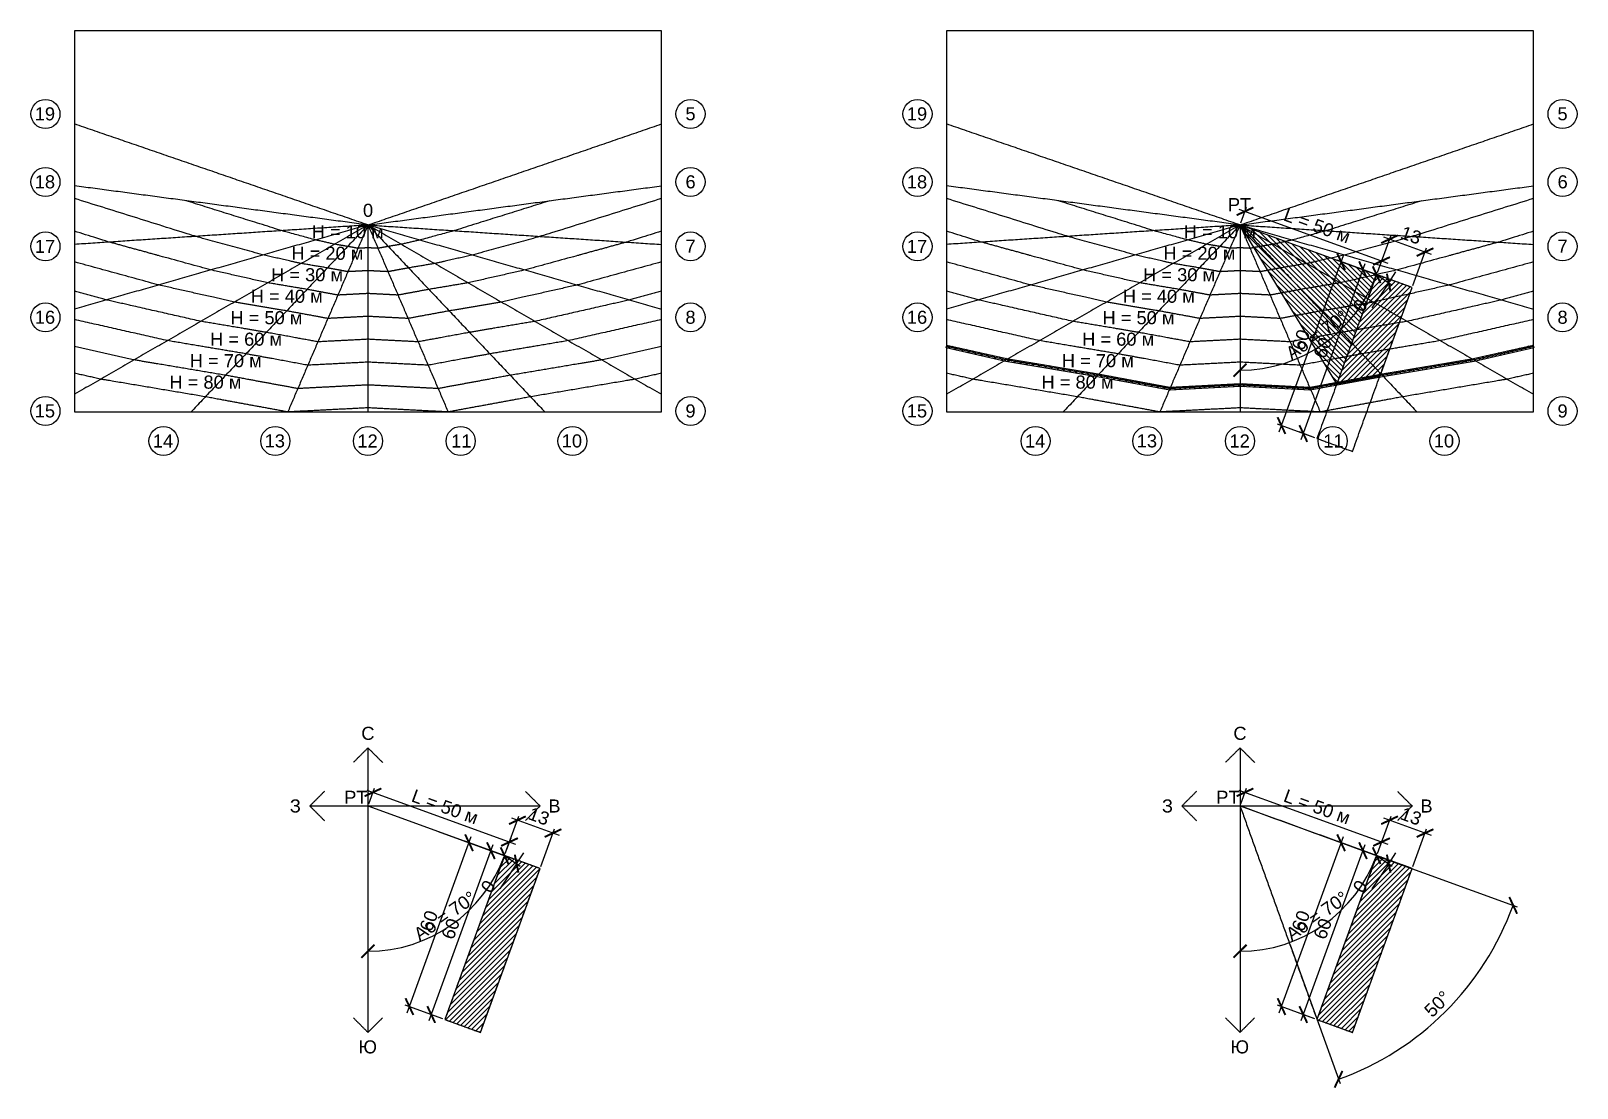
# Model space of a CAD drawing. Header units: metres. Extents: x -116 to 1000, y -497 to 102.
# Drawn here: x -116 to 416, y -497 to -133 of the extents above; entities that cross this region are included whole.
import ezdxf

# ---------------------------------------------------------------- set-up
doc = ezdxf.new("R2010")
doc.units = ezdxf.units.M
doc.layers.add('178', color=7, linetype='Continuous', true_color=0x000000)
doc.styles.add('Meters Architectural', font='arial.ttf')
doc.dimstyles.new('Meters Architectural', dxfattribs={"dimscale": 1.5, "dimtxt": 3, "dimasz": 3, "dimexe": 1, "dimexo": 0.5, "dimgap": 1, "dimtad": 1, "dimtoh": 1, "dimdec": 0, "dimzin": 1, "dimdsep": 46, "dimtxsty": 'Meters Architectural', "dimblk": 'ARCHTICK', "dimcen": 3, "dimdle": 1.5, "dimadec": 0, "dimazin": 1, "dimtfac": 1, "dimtdec": 4, "dimtix": 1, "dimtofl": 0, "dimtmove": 1, "dimatfit": 3, "dimldrblk": 'OPEN90', "dimfxl": 1, "dimtolj": 1, "dimtzin": 1, "dimarcsym": 0})
pattern_1 = [(45, (-9e-14, 2e-13), (-0.8838835, 0.8838835), [])]

# ---------------------------------------------------------------- blocks, each defined once
blk = doc.blocks.new('_ArchTick')
at = {"color": 0, "linetype": 'ByBlock', "const_width": 0.15}
blk.add_lwpolyline([(-0.5, -0.5), (0.5, 0.5)], dxfattribs=at)
blk = doc.blocks.new('*D3')
at = {"layer": '178', "color": 0, "lineweight": -2}
for p, q in [((-0.4, -394.53), (50.81, -413.17)), ((0.26, -399.3), (2.22, -393.89)), ((47.24, -416.4), (49.21, -410.99))]:
    blk.add_line(p, q, dxfattribs=at)
at = {"layer": 'Defpoints', "color": 0}
for p in [(0, -400), (48.69, -412.4), (46.98, -417.1)]:
    blk.add_point(p, dxfattribs=at)
at = {"layer": '178', "color": 0, "lineweight": -2, "xscale": 4.5, "yscale": 4.5, "zscale": 4.5}
for p, rotation in [((1.71, -395.3), 160), ((48.69, -412.4), 340)]:
    blk.add_blockref('_ArchTick', p, dxfattribs=dict(at, rotation=rotation))
at = {"layer": '178', "color": 0, "insert": (26.5, -400.28), "char_height": 4.5, "attachment_point": 5, "rotation": 340, "style": 'Meters Architectural'}
blk.add_mtext('\\A1;L = 50 м', dxfattribs=at)
blk = doc.blocks.new('*D4')
at = {"layer": '178', "color": 0, "lineweight": -2}
for p, q in [((299.6, -194.53), (350.81, -213.17)), ((300.26, -199.3), (302.22, -193.89)), ((347.24, -216.4), (349.21, -210.99))]:
    blk.add_line(p, q, dxfattribs=at)
at = {"layer": 'Defpoints', "color": 0}
for p in [(300, -200), (348.69, -212.4), (346.98, -217.1)]:
    blk.add_point(p, dxfattribs=at)
at = {"layer": '178', "color": 0, "lineweight": -2, "xscale": 4.5, "yscale": 4.5, "zscale": 4.5}
for p, rotation in [((301.71, -195.3), 160), ((348.69, -212.4), 340)]:
    blk.add_blockref('_ArchTick', p, dxfattribs=dict(at, rotation=rotation))
at = {"layer": '178', "color": 0, "insert": (326.5, -200.28), "char_height": 4.5, "attachment_point": 5, "rotation": 340, "style": 'Meters Architectural'}
blk.add_mtext('\\A1;L = 50 м', dxfattribs=at)
blk = doc.blocks.new('*D5')
at = {"layer": '178', "color": 0, "lineweight": -2}
for p, q in [((299.6, -394.53), (350.81, -413.17)), ((300.26, -399.3), (302.22, -393.89)), ((347.24, -416.4), (349.21, -410.99))]:
    blk.add_line(p, q, dxfattribs=at)
at = {"layer": 'Defpoints', "color": 0}
for p in [(300, -400), (348.69, -412.4), (346.98, -417.1)]:
    blk.add_point(p, dxfattribs=at)
at = {"layer": '178', "color": 0, "lineweight": -2, "xscale": 4.5, "yscale": 4.5, "zscale": 4.5}
for p, rotation in [((301.71, -395.3), 160), ((348.69, -412.4), 340)]:
    blk.add_blockref('_ArchTick', p, dxfattribs=dict(at, rotation=rotation))
at = {"layer": '178', "color": 0, "insert": (326.5, -400.28), "char_height": 4.5, "attachment_point": 5, "rotation": 340, "style": 'Meters Architectural'}
blk.add_mtext('\\A1;L = 50 м', dxfattribs=at)
blk = doc.blocks.new('*D6')
at = {"layer": '178', "color": 0, "lineweight": -2}
for p, q in [((21, -473.89), (43.06, -413.28)), ((46.28, -416.84), (40.88, -414.88)), ((25.76, -473.23), (20.36, -471.26))]:
    blk.add_line(p, q, dxfattribs=at)
at = {"layer": 'Defpoints', "color": 0}
for p in [(42.29, -415.39), (46.98, -417.1), (26.46, -473.48)]:
    blk.add_point(p, dxfattribs=at)
at = {"layer": '178', "color": 0, "lineweight": -2, "xscale": 4.5, "yscale": 4.5, "zscale": 4.5}
for p, rotation in [((42.29, -415.39), 70), ((21.76, -471.77), 250)]:
    blk.add_blockref('_ArchTick', p, dxfattribs=dict(at, rotation=rotation))
at = {"layer": '178', "color": 0, "insert": (28.46, -442.28), "char_height": 4.5, "attachment_point": 5, "rotation": 70, "style": 'Meters Architectural'}
blk.add_mtext('\\A1;60', dxfattribs=at)
blk = doc.blocks.new('*D7')
at = {"layer": '178', "color": 0, "lineweight": -2}
for p, q in [((51.14, -419.87), (45.36, -428.55)), ((47.61, -417.52), (52.39, -420.71)), ((47.61, -417.52), (52.39, -420.71)), ((51.14, -419.87), (53.64, -416.13))]:
    blk.add_line(p, q, dxfattribs=at)
at = {"layer": 'Defpoints', "color": 0}
for p in [(46.98, -417.1), (46.98, -417.1), (51.14, -419.87)]:
    blk.add_point(p, dxfattribs=at)
at = {"layer": '178', "color": 0, "lineweight": -2, "xscale": 4.5, "yscale": 4.5, "zscale": 4.5}
for rotation in [236.3099324740203, 56.30993247402022]:
    blk.add_blockref('_ArchTick', (51.14, -419.87), dxfattribs=dict(at, rotation=rotation))
at = {"layer": '178', "color": 0, "insert": (41.35, -427.72), "char_height": 4.5, "attachment_point": 5, "rotation": 56.3099, "style": 'Meters Architectural'}
blk.add_mtext('\\A1;0', dxfattribs=at)
blk = doc.blocks.new('*D8')
at = {"layer": '178', "color": 0, "lineweight": -2}
for p, q in [((13.48, -471.15), (35.54, -410.54)), ((46.28, -416.84), (33.36, -412.14)), ((25.76, -473.23), (12.84, -468.52))]:
    blk.add_line(p, q, dxfattribs=at)
at = {"layer": 'Defpoints', "color": 0}
for p in [(34.77, -412.65), (46.98, -417.1), (26.46, -473.48)]:
    blk.add_point(p, dxfattribs=at)
at = {"layer": '178', "color": 0, "lineweight": -2, "xscale": 4.5, "yscale": 4.5, "zscale": 4.5}
for p, rotation in [((34.77, -412.65), 70), ((14.25, -469.04), 250)]:
    blk.add_blockref('_ArchTick', p, dxfattribs=dict(at, rotation=rotation))
at = {"layer": '178', "color": 0, "insert": (20.94, -439.55), "char_height": 4.5, "attachment_point": 5, "rotation": 70, "style": 'Meters Architectural'}
blk.add_mtext('\\A1;60', dxfattribs=at)
blk = doc.blocks.new('*D9')
at = {"layer": '178', "color": 0, "lineweight": -2}
for p, q in [((47.24, -416.4), (51.94, -403.48)), ((49.32, -404.12), (65.76, -410.1)), ((59.46, -420.84), (64.16, -407.92))]:
    blk.add_line(p, q, dxfattribs=at)
at = {"layer": 'Defpoints', "color": 0}
for p in [(63.65, -409.33), (46.98, -417.1), (59.2, -421.55)]:
    blk.add_point(p, dxfattribs=at)
at = {"layer": '178', "color": 0, "lineweight": -2, "xscale": 4.5, "yscale": 4.5, "zscale": 4.5}
for p, rotation in [((51.43, -404.89), 160), ((63.65, -409.33), 340)]:
    blk.add_blockref('_ArchTick', p, dxfattribs=dict(at, rotation=rotation))
at = {"layer": '178', "color": 0, "insert": (58.84, -403.54), "char_height": 4.5, "attachment_point": 5, "rotation": 340, "style": 'Meters Architectural'}
blk.add_mtext('\\A1;13', dxfattribs=at)
blk = doc.blocks.new('*D10')
at = {"layer": '178', "color": 0, "lineweight": -2}
for p, q in [((321, -273.89), (343.06, -213.28)), ((346.28, -216.84), (340.88, -214.88)), ((325.76, -273.23), (320.36, -271.26))]:
    blk.add_line(p, q, dxfattribs=at)
at = {"layer": 'Defpoints', "color": 0}
for p in [(342.29, -215.39), (346.98, -217.1), (326.46, -273.48)]:
    blk.add_point(p, dxfattribs=at)
at = {"layer": '178', "color": 0, "lineweight": -2, "xscale": 4.5, "yscale": 4.5, "zscale": 4.5}
for p, rotation in [((342.29, -215.39), 70.00000000000003), ((321.76, -271.77), 250)]:
    blk.add_blockref('_ArchTick', p, dxfattribs=dict(at, rotation=rotation))
at = {"layer": '178', "color": 0, "insert": (328.46, -242.28), "char_height": 4.5, "attachment_point": 5, "rotation": 70, "style": 'Meters Architectural'}
blk.add_mtext('\\A1;60', dxfattribs=at)
blk = doc.blocks.new('*D11')
at = {"layer": '178', "color": 0, "lineweight": -2}
for p, q in [((347.61, -217.52), (352.39, -220.71)), ((347.61, -217.52), (352.39, -220.71)), ((351.14, -219.87), (353.64, -216.13)), ((351.14, -219.87), (345.36, -228.55))]:
    blk.add_line(p, q, dxfattribs=at)
at = {"layer": 'Defpoints', "color": 0}
for p in [(346.98, -217.1), (346.98, -217.1), (351.14, -219.87)]:
    blk.add_point(p, dxfattribs=at)
at = {"layer": '178', "color": 0, "lineweight": -2, "xscale": 4.5, "yscale": 4.5, "zscale": 4.5}
for rotation in [236.3099324740203, 56.30993247402022]:
    blk.add_blockref('_ArchTick', (351.14, -219.87), dxfattribs=dict(at, rotation=rotation))
at = {"layer": '178', "color": 0, "insert": (341.35, -227.72), "char_height": 4.5, "attachment_point": 5, "rotation": 56.3099, "style": 'Meters Architectural'}
blk.add_mtext('\\A1;0', dxfattribs=at)
blk = doc.blocks.new('*D12')
at = {"layer": '178', "color": 0, "lineweight": -2}
for p, q in [((313.48, -271.15), (335.54, -210.54)), ((346.28, -216.84), (333.36, -212.14)), ((325.76, -273.23), (312.84, -268.52))]:
    blk.add_line(p, q, dxfattribs=at)
at = {"layer": 'Defpoints', "color": 0}
for p in [(334.77, -212.65), (346.98, -217.1), (326.46, -273.48)]:
    blk.add_point(p, dxfattribs=at)
at = {"layer": '178', "color": 0, "lineweight": -2, "xscale": 4.5, "yscale": 4.5, "zscale": 4.5}
for p, rotation in [((334.77, -212.65), 70.00000000000003), ((314.25, -269.04), 250)]:
    blk.add_blockref('_ArchTick', p, dxfattribs=dict(at, rotation=rotation))
at = {"layer": '178', "color": 0, "insert": (320.94, -239.55), "char_height": 4.5, "attachment_point": 5, "rotation": 70, "style": 'Meters Architectural'}
blk.add_mtext('\\A1;60', dxfattribs=at)
blk = doc.blocks.new('*D13')
at = {"layer": '178', "color": 0, "lineweight": -2}
for p, q in [((347.24, -216.4), (351.94, -203.48)), ((349.32, -204.12), (365.76, -210.1)), ((359.46, -220.84), (364.16, -207.92))]:
    blk.add_line(p, q, dxfattribs=at)
at = {"layer": 'Defpoints', "color": 0}
for p in [(363.65, -209.33), (346.98, -217.1), (359.2, -221.55)]:
    blk.add_point(p, dxfattribs=at)
at = {"layer": '178', "color": 0, "lineweight": -2, "xscale": 4.5, "yscale": 4.5, "zscale": 4.5}
for p, rotation in [((351.43, -204.89), 159.9999999999999), ((363.65, -209.33), 340)]:
    blk.add_blockref('_ArchTick', p, dxfattribs=dict(at, rotation=rotation))
at = {"layer": '178', "color": 0, "insert": (358.84, -203.54), "char_height": 4.5, "attachment_point": 5, "rotation": 340, "style": 'Meters Architectural'}
blk.add_mtext('\\A1;13', dxfattribs=at)
blk = doc.blocks.new('*D14')
at = {"layer": '178', "color": 0, "lineweight": -2}
for p, q in [((347.69, -417.36), (395.38, -434.72)), ((317.2, -447.75), (334.39, -495.5))]:
    blk.add_line(p, q, dxfattribs=at)
blk.add_arc((300, -400), 100, 289.8056, 340, dxfattribs=at)
at = {"layer": 'Defpoints', "color": 0}
for p in [(300, -400), (300, -400), (346.98, -417.1), (316.94, -447.04), (359.53, -480.35)]:
    blk.add_point(p, dxfattribs=at)
at = {"layer": '178', "color": 0, "lineweight": -2, "xscale": 4.5, "yscale": 4.5, "zscale": 4.5}
for p, rotation in [((393.97, -434.2), 69.99999999999997), ((333.88, -494.08), 199.8055710922652)]:
    blk.add_blockref('_ArchTick', p, dxfattribs=dict(at, rotation=rotation))
at = {"layer": '178', "color": 0, "insert": (367.91, -468.14), "char_height": 4.5, "attachment_point": 5, "rotation": 44.9028, "style": 'Meters Architectural'}
blk.add_mtext('\\A1;50%%d', dxfattribs=at)
blk = doc.blocks.new('_Open90')
at = {"color": 0, "linetype": 'ByBlock', "lineweight": -2}
for p, q in [((0, 0), (-1, 0)), ((-0.5, 0.5), (0, 0)), ((0, 0), (-0.5, -0.5))]:
    blk.add_line(p, q, dxfattribs=at)
blk = doc.blocks.new('*D15')
at = {"layer": '178', "color": 0, "lineweight": -2}
for p, q in [((321, -473.89), (343.06, -413.28)), ((346.28, -416.84), (340.88, -414.88)), ((325.76, -473.23), (320.36, -471.26))]:
    blk.add_line(p, q, dxfattribs=at)
at = {"layer": 'Defpoints', "color": 0}
for p in [(342.29, -415.39), (346.98, -417.1), (326.46, -473.48)]:
    blk.add_point(p, dxfattribs=at)
at = {"layer": '178', "color": 0, "lineweight": -2, "xscale": 4.5, "yscale": 4.5, "zscale": 4.5}
for p, rotation in [((342.29, -415.39), 70.00000000000003), ((321.76, -471.77), 250)]:
    blk.add_blockref('_ArchTick', p, dxfattribs=dict(at, rotation=rotation))
at = {"layer": '178', "color": 0, "insert": (328.46, -442.28), "char_height": 4.5, "attachment_point": 5, "rotation": 70, "style": 'Meters Architectural'}
blk.add_mtext('\\A1;60', dxfattribs=at)
blk = doc.blocks.new('*D16')
at = {"layer": '178', "color": 0, "lineweight": -2}
for p, q in [((351.14, -419.87), (345.36, -428.55)), ((347.61, -417.52), (352.39, -420.71)), ((347.61, -417.52), (352.39, -420.71)), ((351.14, -419.87), (353.64, -416.13))]:
    blk.add_line(p, q, dxfattribs=at)
at = {"layer": 'Defpoints', "color": 0}
for p in [(346.98, -417.1), (346.98, -417.1), (351.14, -419.87)]:
    blk.add_point(p, dxfattribs=at)
at = {"layer": '178', "color": 0, "lineweight": -2, "xscale": 4.5, "yscale": 4.5, "zscale": 4.5}
for rotation in [236.3099324740203, 56.30993247402022]:
    blk.add_blockref('_ArchTick', (351.14, -419.87), dxfattribs=dict(at, rotation=rotation))
at = {"layer": '178', "color": 0, "insert": (341.35, -427.72), "char_height": 4.5, "attachment_point": 5, "rotation": 56.3099, "style": 'Meters Architectural'}
blk.add_mtext('\\A1;0', dxfattribs=at)
blk = doc.blocks.new('*D17')
at = {"layer": '178', "color": 0, "lineweight": -2}
for p, q in [((313.48, -471.15), (335.54, -410.54)), ((346.28, -416.84), (333.36, -412.14)), ((325.76, -473.23), (312.84, -468.52))]:
    blk.add_line(p, q, dxfattribs=at)
at = {"layer": 'Defpoints', "color": 0}
for p in [(334.77, -412.65), (346.98, -417.1), (326.46, -473.48)]:
    blk.add_point(p, dxfattribs=at)
at = {"layer": '178', "color": 0, "lineweight": -2, "xscale": 4.5, "yscale": 4.5, "zscale": 4.5}
for p, rotation in [((334.77, -412.65), 70.00000000000003), ((314.25, -469.04), 250)]:
    blk.add_blockref('_ArchTick', p, dxfattribs=dict(at, rotation=rotation))
at = {"layer": '178', "color": 0, "insert": (320.94, -439.55), "char_height": 4.5, "attachment_point": 5, "rotation": 70, "style": 'Meters Architectural'}
blk.add_mtext('\\A1;60', dxfattribs=at)
blk = doc.blocks.new('*D18')
at = {"layer": '178', "color": 0, "lineweight": -2}
for p, q in [((347.24, -416.4), (351.94, -403.48)), ((349.32, -404.12), (365.76, -410.1)), ((359.46, -420.84), (364.16, -407.92))]:
    blk.add_line(p, q, dxfattribs=at)
at = {"layer": 'Defpoints', "color": 0}
for p in [(363.65, -409.33), (346.98, -417.1), (359.2, -421.55)]:
    blk.add_point(p, dxfattribs=at)
at = {"layer": '178', "color": 0, "lineweight": -2, "xscale": 4.5, "yscale": 4.5, "zscale": 4.5}
for p, rotation in [((351.43, -404.89), 159.9999999999999), ((363.65, -409.33), 340)]:
    blk.add_blockref('_ArchTick', p, dxfattribs=dict(at, rotation=rotation))
at = {"layer": '178', "color": 0, "insert": (358.84, -403.54), "char_height": 4.5, "attachment_point": 5, "rotation": 340, "style": 'Meters Architectural'}
blk.add_mtext('\\A1;13', dxfattribs=at)
blk = doc.blocks.new('*D21')
at = {"layer": '178', "color": 0, "lineweight": -2}
for p, q in [((24.2, -408.81), (48.39, -417.61)), ((0, -425.75), (0, -451.5))]:
    blk.add_line(p, q, dxfattribs=at)
blk.add_arc((0, -400), 50, 270, 340, dxfattribs=at)
at = {"layer": 'Defpoints', "color": 0}
for p in [(0, -400), (0, -400), (23.49, -408.55), (0, -425), (19.8, -445.91)]:
    blk.add_point(p, dxfattribs=at)
at = {"layer": '178', "color": 0, "lineweight": -2, "xscale": 4.5, "yscale": 4.5, "zscale": 4.5}
for p, rotation in [((46.98, -417.1), 70.0000000000001), ((0, -450), 180)]:
    blk.add_blockref('_ArchTick', p, dxfattribs=dict(at, rotation=rotation))
at = {"layer": '178', "color": 0, "insert": (26.5, -437.85), "char_height": 4.5, "attachment_point": 5, "rotation": 35, "style": 'Meters Architectural'}
blk.add_mtext('Aо = 70°', dxfattribs=at)
blk = doc.blocks.new('*D22')
at = {"layer": '178', "color": 0, "lineweight": -2}
for p, q in [((324.2, -208.81), (348.39, -217.61)), ((300, -225.75), (300, -251.5))]:
    blk.add_line(p, q, dxfattribs=at)
blk.add_arc((300, -200), 50, 270, 340, dxfattribs=at)
at = {"layer": 'Defpoints', "color": 0}
for p in [(300, -200), (300, -200), (323.49, -208.55), (300, -225), (319.8, -245.91)]:
    blk.add_point(p, dxfattribs=at)
at = {"layer": '178', "color": 0, "lineweight": -2, "xscale": 4.5, "yscale": 4.5, "zscale": 4.5}
for p, rotation in [((346.98, -217.1), 69.99999999999997), ((300, -250), 180)]:
    blk.add_blockref('_ArchTick', p, dxfattribs=dict(at, rotation=rotation))
at = {"layer": '178', "color": 0, "insert": (326.5, -237.85), "char_height": 4.5, "attachment_point": 5, "rotation": 35, "style": 'Meters Architectural'}
blk.add_mtext('Aо = 70°', dxfattribs=at)
blk = doc.blocks.new('*D23')
at = {"layer": '178', "color": 0, "lineweight": -2}
for p, q in [((324.2, -408.81), (348.39, -417.61)), ((300, -425.75), (300, -451.5))]:
    blk.add_line(p, q, dxfattribs=at)
blk.add_arc((300, -400), 50, 270, 340, dxfattribs=at)
at = {"layer": 'Defpoints', "color": 0}
for p in [(300, -400), (300, -400), (323.49, -408.55), (300, -425), (319.8, -445.91)]:
    blk.add_point(p, dxfattribs=at)
at = {"layer": '178', "color": 0, "lineweight": -2, "xscale": 4.5, "yscale": 4.5, "zscale": 4.5}
for p, rotation in [((346.98, -417.1), 70.0000000000001), ((300, -450), 180)]:
    blk.add_blockref('_ArchTick', p, dxfattribs=dict(at, rotation=rotation))
at = {"layer": '178', "color": 0, "insert": (326.5, -437.85), "char_height": 4.5, "attachment_point": 5, "rotation": 35, "style": 'Meters Architectural'}
blk.add_mtext('Aо = 70°', dxfattribs=at)

msp = doc.modelspace()

# ---------------------------------------------------------------- hatches: boundary and pattern name
at = {"layer": '178', "true_color": 0xff6b6b, "extrusion": (0, 0, -1)}
h = msp.add_hatch(dxfattribs=at)
h.set_pattern_fill('Hatch1', color=11, scale=10, angle=45, style=0, pattern_type=2)
h.set_pattern_definition([(45, (1e-14, 0), (-0.8838835, 0.8838835), [])])
h.paths.add_polyline_path([(-300, -200), (-346.98, -217.1), (-333.32, -254.63)], flags=0)
at = {"layer": '178', "true_color": 0xd671f5}
h = msp.add_hatch(dxfattribs=at)
h.set_pattern_fill('Hatch1', color=201, scale=10, angle=45, style=0, pattern_type=2)
h.set_pattern_definition([(45, (0, -3e-14), (-0.8838835, 0.8838835), [])])
h.paths.add_polyline_path([(359.2, -221.55), (346.98, -217.1), (333.32, -254.63), (348.15, -251.9)], flags=0)
at = {"layer": '178', "true_color": 0xd671f5, "extrusion": (0, 0, -1)}
h = msp.add_hatch(dxfattribs=at)
h.set_pattern_fill('Hatch1', color=201, scale=10, angle=45, style=0, pattern_type=2)
h.set_pattern_definition([(45, (7e-15, 0), (-0.8838835, 0.8838835), [])])
h.paths.add_polyline_path([(-401.06, -242.3), (-380.54, -246.94), (-349.03, -252.25), (-324.17, -256.83), (-300, -255.59), (-275.83, -256.83), (-250.97, -252.25), (-219.46, -246.94), (-198.94, -242.3), (-199.16, -241.32), (-219.65, -245.96), (-251.14, -251.26), (-275.89, -255.82), (-300, -254.58), (-324.11, -255.82), (-348.86, -251.26), (-380.35, -245.96), (-400.84, -241.32)], flags=0)
at = {"layer": '178', "true_color": 0xd671f5}
h = msp.add_hatch(dxfattribs=at)
h.set_pattern_fill('Hatch1', color=201, scale=10, angle=45, style=0, pattern_type=2)
h.set_pattern_definition(pattern_1)
h.paths.add_polyline_path([(46.98, -417.1), (26.46, -473.48), (38.68, -477.93), (59.2, -421.55)], flags=0)
h = msp.add_hatch(dxfattribs=at)
h.set_pattern_fill('Hatch1', color=201, scale=10, angle=45, style=0, pattern_type=2)
h.set_pattern_definition(pattern_1)
h.paths.add_polyline_path([(346.98, -417.1), (326.46, -473.48), (338.68, -477.93), (359.2, -421.55)], flags=0)

# ---------------------------------------------------------------- linework, layer by layer
at = {"layer": '178'}
for p, q in [((300, -200), (346.98, -217.1)), ((0, -380), (0, -477.93)), ((300, -380), (300, -477.93)), ((-20, -400), (59.2, -400)), ((0, -400), (46.98, -417.1)), ((280, -400), (359.2, -400)), ((300, -400), (346.98, -417.1))]:
    msp.add_line(p, q, dxfattribs=at)
for points in [[(-100.95, -264.37), (100.95, -264.37), (100.95, -133.2), (-100.95, -133.2)], [(199.05, -264.37), (400.95, -264.37), (400.95, -133.2), (199.05, -133.2)], [(300, -200), (346.98, -217.1), (333.32, -254.63)], [(359.2, -221.55), (346.98, -217.1), (333.32, -254.63), (348.15, -251.9)], [(401.06, -242.3), (380.54, -246.94), (349.03, -252.25), (324.17, -256.83), (300, -255.59), (275.83, -256.83), (250.97, -252.25), (219.46, -246.94), (198.94, -242.3), (199.16, -241.32), (219.65, -245.96), (251.14, -251.26), (275.89, -255.82), (300, -254.58), (324.11, -255.82), (348.86, -251.26), (380.35, -245.96), (400.84, -241.32)], [(46.98, -417.1), (26.46, -473.48), (38.68, -477.93), (59.2, -421.55)], [(346.98, -417.1), (326.46, -473.48), (338.68, -477.93), (359.2, -421.55)]]:
    msp.add_lwpolyline(points, close=True, dxfattribs=at)
for centre in [(-110.95, -161.8), (110.95, -161.8), (189.05, -161.8), (410.95, -161.8), (-110.95, -185.2), (110.95, -185.2), (189.05, -185.2), (410.95, -185.2), (-110.95, -207.37), (110.95, -207.37), (189.05, -207.37), (410.95, -207.37), (-110.95, -231.81), (110.95, -231.81), (189.05, -231.81), (410.95, -231.81), (-110.95, -264.05), (110.95, -264.05), (189.05, -264.05), (410.95, -264.05), (-70.33, -274.37), (-31.88, -274.37), (0, -274.37), (31.88, -274.37), (70.33, -274.37), (229.67, -274.37), (268.12, -274.37), (300, -274.37), (331.88, -274.37), (370.33, -274.37)]:
    msp.add_circle(centre, 5, dxfattribs=at)
for points in [[(0, -200), (-50.47, -182.62), (-100.95, -165.24)], [(0, -200), (50.47, -182.62), (100.95, -165.24)], [(300, -200), (249.53, -182.62), (199.05, -165.24)], [(300, -200), (350.47, -182.62), (400.95, -165.24)], [(0, -200), (-50.47, -193.27), (-100.95, -186.53)], [(0, -200), (50.47, -193.27), (100.95, -186.53)], [(300, -200), (249.53, -193.27), (199.05, -186.53)], [(300, -200), (350.47, -193.27), (400.95, -186.53)], [(0, -200), (-50.47, -203.35), (-100.95, -206.7)], [(0, -200), (-50.47, -214.47), (-100.95, -228.95)], [(0, -200), (-50.47, -229.14), (-100.95, -258.28)], [(0, -200), (-30.44, -232.19), (-60.87, -264.37)], [(0, -200), (-13.79, -232.19), (-27.59, -264.37)], [(0, -200), (0, -232.19), (0, -264.37)], [(0, -200), (13.79, -232.19), (27.59, -264.37)], [(0, -200), (30.44, -232.19), (60.87, -264.37)], [(0, -200), (50.47, -229.14), (100.95, -258.28)], [(0, -200), (50.47, -214.47), (100.95, -228.95)], [(0, -200), (50.47, -203.35), (100.95, -206.7)], [(300, -200), (249.53, -203.35), (199.05, -206.7)], [(300, -200), (249.53, -214.47), (199.05, -228.95)], [(300, -200), (249.53, -229.14), (199.05, -258.28)], [(300, -200), (269.56, -232.19), (239.13, -264.37)], [(300, -200), (286.21, -232.19), (272.41, -264.37)], [(300, -200), (300, -232.19), (300, -264.37)], [(300, -200), (313.79, -232.19), (327.59, -264.37)], [(300, -200), (330.44, -232.19), (360.87, -264.37)], [(300, -200), (350.47, -229.14), (400.95, -258.28)], [(300, -200), (350.47, -214.47), (400.95, -228.95)], [(300, -200), (350.47, -203.35), (400.95, -206.7)], [(346.98, -217.1), (336.72, -245.29), (326.46, -273.48)], [(359.2, -221.55), (353.09, -219.32), (346.98, -217.1)], [(338.68, -277.93), (348.94, -249.74), (359.2, -221.55)], [(326.46, -273.48), (332.57, -275.71), (338.68, -277.93)], [(0, -380), (-2.5, -382.5), (-5, -385)], [(0, -380), (2.5, -382.5), (5, -385)], [(300, -380), (297.5, -382.5), (295, -385)], [(300, -380), (302.5, -382.5), (305, -385)], [(-15, -395), (-17.5, -397.5), (-20, -400)], [(54.2, -395), (56.7, -397.5), (59.2, -400)], [(285, -395), (282.5, -397.5), (280, -400)], [(354.2, -395), (356.7, -397.5), (359.2, -400)], [(-20, -400), (-17.5, -402.5), (-15, -405)], [(59.2, -400), (56.7, -402.5), (54.2, -405)], [(280, -400), (282.5, -402.5), (285, -405)], [(300, -400), (313.23, -436.74), (326.46, -473.48)], [(359.2, -421.55), (329.6, -410.77), (300, -400)], [(359.2, -400), (356.7, -402.5), (354.2, -405)], [(46.98, -417.1), (36.72, -445.29), (26.46, -473.48)], [(59.2, -421.55), (53.09, -419.32), (46.98, -417.1)], [(346.98, -417.1), (336.72, -445.29), (326.46, -473.48)], [(359.2, -421.55), (353.09, -419.32), (346.98, -417.1)], [(38.68, -477.93), (48.94, -449.74), (59.2, -421.55)], [(338.68, -477.93), (348.94, -449.74), (359.2, -421.55)], [(-5, -472.93), (-2.5, -475.43), (0, -477.93)], [(5, -472.93), (2.5, -475.43), (0, -477.93)], [(295, -472.93), (297.5, -475.43), (300, -477.93)], [(305, -472.93), (302.5, -475.43), (300, -477.93)], [(26.46, -473.48), (32.57, -475.71), (38.68, -477.93)], [(326.46, -473.48), (332.57, -475.71), (338.68, -477.93)]]:
    msp.add_open_spline(points, degree=2, dxfattribs=at)
for points, knots in [([(100.95, -190.89), (80.12, -197.41), (59.3, -203.94), (47.65, -207.13), (36.01, -210.32), (29.5, -211.8), (22.99, -213.27), (18.48, -214.03), (13.98, -214.79), (10.44, -215.44), (6.9, -216.09), (3.45, -215.92), (0, -215.74), (-3.45, -215.92), (-6.9, -216.09), (-10.44, -215.44), (-13.98, -214.79), (-18.48, -214.03), (-22.99, -213.27), (-29.5, -211.8), (-36.01, -210.32), (-47.65, -207.13), (-59.3, -203.94), (-80.12, -197.41), (-100.95, -190.89)], [0.367704, 0.367704, 0.367704, 1, 1, 2, 2, 3, 3, 4, 4, 5, 5, 6, 6, 7, 7, 8, 8, 9, 9, 10, 10, 11, 11, 11.632296, 11.632296, 11.632296]), ([(400.95, -190.89), (380.12, -197.41), (359.3, -203.94), (347.65, -207.13), (336.01, -210.32), (329.5, -211.8), (322.99, -213.27), (318.48, -214.03), (313.98, -214.79), (310.44, -215.44), (306.9, -216.09), (303.45, -215.92), (300, -215.74), (296.55, -215.92), (293.1, -216.09), (289.56, -215.44), (286.02, -214.79), (281.52, -214.03), (277.01, -213.27), (270.5, -211.8), (263.99, -210.32), (252.35, -207.13), (240.7, -203.94), (219.88, -197.41), (199.05, -190.89)], [0.367704, 0.367704, 0.367704, 1, 1, 2, 2, 3, 3, 4, 4, 5, 5, 6, 6, 7, 7, 8, 8, 9, 9, 10, 10, 11, 11, 11.632296, 11.632296, 11.632296]), ([(62.58, -191.65), (46.12, -196.81), (29.65, -201.97), (23.83, -203.57), (18, -205.16), (14.75, -205.9), (11.49, -206.64), (9.24, -207.01), (6.99, -207.39), (5.22, -207.72), (3.45, -208.05), (1.72, -207.96), (0, -207.87), (-1.72, -207.96), (-3.45, -208.05), (-5.22, -207.72), (-6.99, -207.39), (-9.24, -207.01), (-11.49, -206.64), (-14.75, -205.9), (-18, -205.16), (-23.83, -203.57), (-29.65, -201.97), (-46.12, -196.81), (-62.58, -191.65)], [0, 0, 0, 1, 1, 2, 2, 3, 3, 4, 4, 5, 5, 6, 6, 7, 7, 8, 8, 9, 9, 10, 10, 11, 11, 12, 12, 12]), ([(362.58, -191.65), (346.12, -196.81), (329.65, -201.97), (323.83, -203.57), (318, -205.16), (314.75, -205.9), (311.49, -206.64), (309.24, -207.01), (306.99, -207.39), (305.22, -207.72), (303.45, -208.05), (301.72, -207.96), (300, -207.87), (298.28, -207.96), (296.55, -208.05), (294.78, -207.72), (293.01, -207.39), (290.76, -207.01), (288.51, -206.64), (285.25, -205.9), (282, -205.16), (276.17, -203.57), (270.35, -201.97), (253.88, -196.81), (237.42, -191.65)], [0, 0, 0, 1, 1, 2, 2, 3, 3, 4, 4, 5, 5, 6, 6, 7, 7, 8, 8, 9, 9, 10, 10, 11, 11, 12, 12, 12]), ([(100.95, -202.15), (94.95, -204.03), (88.95, -205.91), (71.48, -210.7), (54.01, -215.49), (44.24, -217.7), (34.48, -219.91), (27.73, -221.04), (20.98, -222.18), (15.66, -223.16), (10.35, -224.14), (5.17, -223.87), (0, -223.61), (-5.17, -223.87), (-10.35, -224.14), (-15.66, -223.16), (-20.98, -222.18), (-27.73, -221.04), (-34.48, -219.91), (-44.24, -217.7), (-54.01, -215.49), (-71.48, -210.7), (-88.95, -205.91), (-94.95, -204.03), (-100.95, -202.15)], [0.878557, 0.878557, 0.878557, 1, 1, 2, 2, 3, 3, 4, 4, 5, 5, 6, 6, 7, 7, 8, 8, 9, 9, 10, 10, 11, 11, 11.121443, 11.121443, 11.121443]), ([(400.95, -202.15), (394.95, -204.03), (388.95, -205.91), (371.48, -210.7), (354.01, -215.49), (344.24, -217.7), (334.48, -219.91), (327.73, -221.04), (320.98, -222.18), (315.66, -223.16), (310.35, -224.14), (305.17, -223.87), (300, -223.61), (294.83, -223.87), (289.65, -224.14), (284.34, -223.16), (279.02, -222.18), (272.27, -221.04), (265.52, -219.91), (255.76, -217.7), (245.99, -215.49), (228.52, -210.7), (211.05, -205.91), (205.05, -204.03), (199.05, -202.15)], [0.878557, 0.878557, 0.878557, 1, 1, 2, 2, 3, 3, 4, 4, 5, 5, 6, 6, 7, 7, 8, 8, 9, 9, 10, 10, 11, 11, 11.121443, 11.121443, 11.121443]), ([(100.95, -212.72), (86.48, -216.68), (72.01, -220.65), (58.99, -223.59), (45.97, -226.54), (36.97, -228.06), (27.97, -229.57), (20.88, -230.88), (13.79, -232.19), (6.9, -231.83), (0, -231.48), (-6.9, -231.83), (-13.79, -232.19), (-20.88, -230.88), (-27.97, -229.57), (-36.97, -228.06), (-45.97, -226.54), (-58.99, -223.59), (-72.01, -220.65), (-86.48, -216.68), (-100.95, -212.72)], [1.378884, 1.378884, 1.378884, 2, 2, 3, 3, 4, 4, 5, 5, 6, 6, 7, 7, 8, 8, 9, 9, 10, 10, 10.621116, 10.621116, 10.621116]), ([(400.95, -212.72), (386.48, -216.68), (372.01, -220.65), (358.99, -223.59), (345.97, -226.54), (336.97, -228.06), (327.97, -229.57), (320.88, -230.88), (313.79, -232.19), (306.9, -231.83), (300, -231.48), (293.1, -231.83), (286.21, -232.19), (279.12, -230.88), (272.03, -229.57), (263.03, -228.06), (254.03, -226.54), (241.01, -223.59), (227.99, -220.65), (213.52, -216.68), (199.05, -212.72)], [1.378884, 1.378884, 1.378884, 2, 2, 3, 3, 4, 4, 5, 5, 6, 6, 7, 7, 8, 8, 9, 9, 10, 10, 10.621116, 10.621116, 10.621116]), ([(100.95, -222.81), (95.48, -224.31), (90.01, -225.81), (73.74, -229.49), (57.46, -233.18), (46.21, -235.07), (34.96, -236.97), (26.1, -238.6), (17.24, -240.23), (8.62, -239.79), (0, -239.35), (-8.62, -239.79), (-17.24, -240.23), (-26.1, -238.6), (-34.96, -236.97), (-46.21, -235.07), (-57.46, -233.18), (-73.74, -229.49), (-90.01, -225.81), (-95.48, -224.31), (-100.95, -222.81)], [1.812268, 1.812268, 1.812268, 2, 2, 3, 3, 4, 4, 5, 5, 6, 6, 7, 7, 8, 8, 9, 9, 10, 10, 10.187732, 10.187732, 10.187732]), ([(400.95, -222.81), (395.48, -224.31), (390.01, -225.81), (373.74, -229.49), (357.46, -233.18), (346.21, -235.07), (334.96, -236.97), (326.1, -238.6), (317.24, -240.23), (308.62, -239.79), (300, -239.35), (291.38, -239.79), (282.76, -240.23), (273.9, -238.6), (265.04, -236.97), (253.79, -235.07), (242.54, -233.18), (226.26, -229.49), (209.99, -225.81), (204.52, -224.31), (199.05, -222.81)], [1.812268, 1.812268, 1.812268, 2, 2, 3, 3, 4, 4, 5, 5, 6, 6, 7, 7, 8, 8, 9, 9, 10, 10, 10.187732, 10.187732, 10.187732]), ([(100.95, -232.57), (84.95, -236.19), (68.96, -239.81), (55.45, -242.09), (41.95, -244.36), (31.32, -246.32), (20.69, -248.28), (10.35, -247.75), (0, -247.22), (-10.35, -247.75), (-20.69, -248.28), (-31.32, -246.32), (-41.95, -244.36), (-55.45, -242.09), (-68.96, -239.81), (-84.95, -236.19), (-100.95, -232.57)], [2.181021, 2.181021, 2.181021, 3, 3, 4, 4, 5, 5, 6, 6, 7, 7, 8, 8, 9, 9, 9.818979, 9.818979, 9.818979]), ([(400.95, -232.57), (384.95, -236.19), (368.96, -239.81), (355.45, -242.09), (341.95, -244.36), (331.32, -246.32), (320.69, -248.28), (310.35, -247.75), (300, -247.22), (289.65, -247.75), (279.31, -248.28), (268.68, -246.32), (258.05, -244.36), (244.55, -242.09), (231.04, -239.81), (215.05, -236.19), (199.05, -232.57)], [2.181021, 2.181021, 2.181021, 3, 3, 4, 4, 5, 5, 6, 6, 7, 7, 8, 8, 9, 9, 9.818979, 9.818979, 9.818979]), ([(100.95, -241.81), (90.7, -244.13), (80.45, -246.45), (64.7, -249.1), (48.94, -251.76), (36.54, -254.04), (24.14, -256.32), (12.07, -255.7), (0, -255.08), (-12.07, -255.7), (-24.14, -256.32), (-36.54, -254.04), (-48.94, -251.76), (-64.7, -249.1), (-80.45, -246.45), (-90.7, -244.13), (-100.95, -241.81)], [2.550202, 2.550202, 2.550202, 3, 3, 4, 4, 5, 5, 6, 6, 7, 7, 8, 8, 9, 9, 9.449798, 9.449798, 9.449798]), ([(400.95, -241.81), (390.7, -244.13), (380.45, -246.45), (364.7, -249.1), (348.94, -251.76), (336.54, -254.04), (324.14, -256.32), (312.07, -255.7), (300, -255.08), (287.93, -255.7), (275.86, -256.32), (263.46, -254.04), (251.06, -251.76), (235.3, -249.1), (219.55, -246.45), (209.3, -244.13), (199.05, -241.81)], [2.550202, 2.550202, 2.550202, 3, 3, 4, 4, 5, 5, 6, 6, 7, 7, 8, 8, 9, 9, 9.449798, 9.449798, 9.449798]), ([(-27.59, -264.37), (-41.76, -261.76), (-55.93, -259.15), (-73.94, -256.12), (-91.94, -253.08), (-96.44, -252.06), (-100.95, -251.04)], [7, 7, 7, 8, 8, 9, 9, 9.172912, 9.172912, 9.172912]), ([(100.95, -251.04), (96.44, -252.06), (91.94, -253.08), (73.94, -256.12), (55.93, -259.15), (41.76, -261.76), (27.59, -264.37)], [2.827088, 2.827088, 2.827088, 3, 3, 4, 4, 5, 5, 5]), ([(272.41, -264.37), (258.24, -261.76), (244.07, -259.15), (226.06, -256.12), (208.06, -253.08), (203.56, -252.06), (199.05, -251.04)], [7, 7, 7, 8, 8, 9, 9, 9.172912, 9.172912, 9.172912]), ([(400.95, -251.04), (396.44, -252.06), (391.94, -253.08), (373.94, -256.12), (355.93, -259.15), (341.76, -261.76), (327.59, -264.37)], [2.827088, 2.827088, 2.827088, 3, 3, 4, 4, 5, 5, 5]), ([(27.59, -264.37), (13.79, -263.66), (0, -262.95), (-13.79, -263.66), (-27.59, -264.37)], [5, 5, 5, 6, 6, 7, 7, 7]), ([(327.59, -264.37), (313.79, -263.66), (300, -262.95), (286.21, -263.66), (272.41, -264.37)], [5, 5, 5, 6, 6, 7, 7, 7])]:
    msp.add_open_spline(points, degree=2, knots=knots, dxfattribs=at)

# ---------------------------------------------------------------- texts
at = {"layer": '178', "char_height": 4.5, "attachment_point": 1, "style": 'Meters Architectural'}
for s, insert, width in [('19', (-114.63, -159.5), 22.4022), ('5', (109.2, -159.46), 15.5054), ('19', (185.37, -159.5), 22.4022), ('5', (409.2, -159.46), 15.5054), ('18', (-114.63, -182.9), 22.4022), ('6', (109.23, -182.9), 15.4076), ('18', (185.37, -182.9), 22.4022), ('6', (409.23, -182.9), 15.4076), ('РТ', (295.82, -190.75), 24.7989), ('0', (-1.72, -192.7), 15.4076), ('H = 10 м', (-19.35, -200.09), 57.4728), ('H = 10 м', (280.65, -200.09), 57.4728), ('17', (-114.61, -205.12), 22.3533), ('H = 20 м', (-26.35, -207.49), 57.4728), ('7', (109.2, -205.08), 15.4076), ('17', (185.39, -205.12), 22.3533), ('H = 20 м', (273.65, -207.49), 57.4728), ('7', (409.2, -205.08), 15.4076), ('H = 30 м', (-33.34, -214.88), 57.4728), ('H = 30 м', (266.66, -214.88), 57.4728), ('H = 40 м', (-40.33, -222.28), 57.4728), ('H = 40 м', (259.67, -222.28), 57.4728), ('16', (-114.61, -229.51), 22.3533), ('H = 50 м', (-47.32, -229.67), 57.4728), ('8', (109.21, -229.51), 15.4565), ('16', (185.39, -229.51), 22.3533), ('H = 50 м', (252.68, -229.67), 57.4728), ('8', (409.21, -229.51), 15.4565), ('H = 60 м', (-54.31, -237.06), 57.4728), ('H = 60 м', (245.69, -237.06), 57.4728), ('H = 70 м', (-61.31, -244.46), 57.4728), ('H = 70 м', (238.69, -244.46), 57.4728), ('H = 80 м', (-68.3, -251.85), 57.4728), ('H = 80 м', (231.7, -251.85), 57.4728), ('15', (-114.64, -261.76), 22.4511), ('9', (109.21, -261.76), 15.4565), ('15', (185.36, -261.76), 22.4511), ('9', (409.21, -261.76), 15.4565), ('14', (-73.99, -272.12), 22.3043), ('13', (-35.54, -272.07), 22.3533), ('12', (-3.64, -272.12), 22.2554), ('11', (28.64, -272.12), 20.6413), ('10', (66.66, -272.07), 22.3533), ('14', (226.01, -272.12), 22.3043), ('13', (264.46, -272.07), 22.3533), ('12', (296.36, -272.12), 22.2554), ('11', (328.64, -272.12), 20.6413), ('10', (366.66, -272.07), 22.3533), ('С', (-2.29, -372.74), 17.5598), ('С', (297.71, -372.74), 17.5598), ('З', (-26.88, -397.74), 16.0924), ('РТ', (-8.18, -394.75), 24.7989), ('В', (62.05, -397.75), 16.7283), ('З', (273.12, -397.74), 16.0924), ('РТ', (291.82, -394.75), 24.7989), ('В', (362.05, -397.75), 16.7283), ('Ю', (-3.25, -480.67), 21.0326), ('Ю', (296.75, -480.67), 21.0326)]:
    msp.add_mtext(s, dxfattribs=dict(at, insert=insert, width=width))

# ---------------------------------------------------------------- dimensions: what is measured, and where the dimension line sits
at = {"layer": '178'}
for base, p1, p2, picture, middle in [((348.69, -212.4), (300, -200), (346.98, -217.1), '*D4', (326.5, -200.28)), ((48.69, -412.4), (0, -400), (46.98, -417.1), '*D3', (26.5, -400.28)), ((348.69, -412.4), (300, -400), (346.98, -417.1), '*D5', (326.5, -400.28))]:
    dim = msp.add_linear_dim(base=base, p1=p1, p2=p2, angle=340, text='L = 50 м', dimstyle='Meters Architectural', override={"dimscale": 1.5, "dimtxt": 3, "dimasz": 3, "dimexe": 1, "dimexo": 0.5, "dimgap": 1, "dimtad": 1, "dimtih": 0, "dimtoh": 0, "dimdec": 0, "dimlfac": 1, "dimzin": 1, "dimtxsty": 'Meters Architectural', "dimblk": 'ArchTick', "dimsah": 0, "dimcen": 3, "dimdle": 1.5, "dimazin": 1, "dimtix": 0, "dimtmove": 0, "dimtzin": 1}, dxfattribs=at)
    dim.commit()
    dim.dimension.update_dxf_attribs({"geometry": picture, "text_midpoint": middle})
for base, line1, line2, picture, middle in [((319.8, -245.91), ((300, -225), (300, -200)), ((300, -200), (323.49, -208.55)), '*D22', (326.5, -237.85)), ((19.8, -445.91), ((0, -425), (0, -400)), ((0, -400), (23.49, -408.55)), '*D21', (26.5, -437.85)), ((319.8, -445.91), ((300, -425), (300, -400)), ((300, -400), (323.49, -408.55)), '*D23', (326.5, -437.85))]:
    dim = msp.add_angular_dim_2l(base=base, line1=line1, line2=line2, text='Aо = 70°', dimstyle='Meters Architectural', override={"dimtad": 1, "dimtxsty": 'Meters Architectural', "dimblk": 'ArchTick', "dimsah": 0}, dxfattribs=at)
    dim.commit()
    dim.dimension.update_dxf_attribs({"geometry": picture, "text_midpoint": middle})
for base, p1, p2, angle, picture, middle in [((363.65, -209.33), (346.98, -217.1), (359.2, -221.55), 340, '*D13', (358.84, -203.54)), ((334.77, -212.65), (326.46, -273.48), (346.98, -217.1), 70, '*D12', (320.94, -239.55)), ((342.29, -215.39), (326.46, -273.48), (346.98, -217.1), 70, '*D10', (328.46, -242.28)), ((351.14488251, -219.87450815), (346.98463104, -217.10100717), (346.98463104, -217.10100717), 236.30993247, '*D11', (341.34853036, -227.72344659)), ((63.65, -409.33), (46.98, -417.1), (59.2, -421.55), 340, '*D9', (58.84, -403.54)), ((363.65, -409.33), (346.98, -417.1), (359.2, -421.55), 340, '*D18', (358.84, -403.54)), ((34.77, -412.65), (26.46, -473.48), (46.98, -417.1), 70, '*D8', (20.94, -439.55)), ((42.29, -415.39), (26.46, -473.48), (46.98, -417.1), 70, '*D6', (28.46, -442.28)), ((334.77, -412.65), (326.46, -473.48), (346.98, -417.1), 70, '*D17', (320.94, -439.55)), ((342.29, -415.39), (326.46, -473.48), (346.98, -417.1), 70, '*D15', (328.46, -442.28)), ((51.14488251, -419.87450815), (46.98463104, -417.10100717), (46.98463104, -417.10100717), 236.30993247, '*D7', (41.34853036, -427.72344659)), ((351.14488251, -419.87450815), (346.98463104, -417.10100717), (346.98463104, -417.10100717), 236.30993247, '*D16', (341.34853036, -427.72344659))]:
    dim = msp.add_linear_dim(base=base, p1=p1, p2=p2, angle=angle, dimstyle='Meters Architectural', override={"dimscale": 1.5, "dimtxt": 3, "dimasz": 3, "dimexe": 1, "dimexo": 0.5, "dimgap": 1, "dimtad": 1, "dimtih": 0, "dimtoh": 0, "dimdec": 0, "dimlfac": 1, "dimzin": 1, "dimtxsty": 'Meters Architectural', "dimblk": 'ArchTick', "dimsah": 0, "dimcen": 3, "dimdle": 1.5, "dimazin": 1, "dimtix": 0, "dimtmove": 0, "dimtzin": 1}, dxfattribs=at)
    dim.commit()
    dim.dimension.update_dxf_attribs({"geometry": picture, "text_midpoint": middle})
dim = msp.add_angular_dim_2l(base=(359.53, -480.35), line1=((316.94, -447.04), (300, -400)), line2=((300, -400), (346.98, -417.1)), dimstyle='Meters Architectural', override={"dimtad": 1, "dimtxsty": 'Meters Architectural', "dimblk": 'ArchTick', "dimsah": 0}, dxfattribs=at)
dim.commit()
dim.dimension.update_dxf_attribs({"geometry": '*D14', "text_midpoint": (367.91, -468.14)})

doc.saveas('drawing.dxf')
